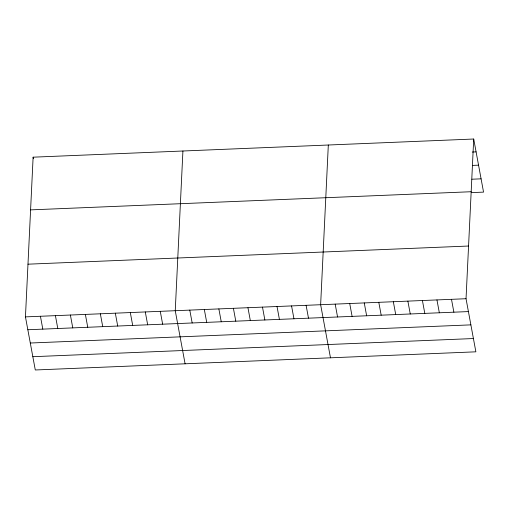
<?xml version="1.0" encoding="UTF-8"?>
<svg xmlns="http://www.w3.org/2000/svg" width="509" height="509" viewBox="0 0 509 509"><rect width="100%" height="100%" fill="white"/><g stroke="black" fill="none" stroke-linecap="round" stroke-linejoin="round"><path stroke-width="0.76" d="M473.707 139.021L466.034 298.726L475.877 351.821L35.293 369.979L25.45 316.884L33.123 157.179L473.707 139.021L483.55 192.116L471.309 192.618M182.922 151.008L175.249 310.713L185.091 363.801M328.318 145.014L320.638 304.719L330.481 357.814M472.269 152.038L476.093 151.879M472.435 165.412L478.555 165.158M471.907 179.213L481.088 178.837M30.591 209.88L471.175 191.728M27.982 264.184L468.566 246.025M25.45 316.884L466.034 298.726M27.836 329.743L468.42 311.584M30.292 343.021L470.876 324.863M32.831 356.701L473.415 338.542M451.496 299.33L453.875 312.189M436.957 299.928L439.337 312.787M422.419 300.526L424.799 313.385M407.874 301.124L410.26 313.983M393.336 301.722L395.722 314.581M378.798 302.327L381.184 315.179M364.259 302.925L366.639 315.784M349.721 303.523L352.101 316.382M335.183 304.121L337.562 316.98M306.1 305.317L308.486 318.176M291.562 305.922L293.947 318.774M277.023 306.52L279.409 319.378M262.485 307.118L264.865 319.976M247.947 307.716L250.326 320.575M233.408 308.314L235.788 321.173M218.864 308.912L221.25 321.771M204.325 309.517L206.711 322.375M189.787 310.115L192.173 322.973M160.271 311.33L162.651 324.188M145.288 311.947L147.674 324.806M130.31 312.564L132.69 325.423M115.327 313.181L117.713 326.04M100.349 313.798L102.735 326.657M85.372 314.416L87.752 327.274M70.388 315.033L72.774 327.891M33.123 157.179L33.409 158.693M55.411 315.65L57.791 328.509M40.427 316.267L42.813 329.126"/></g></svg>
